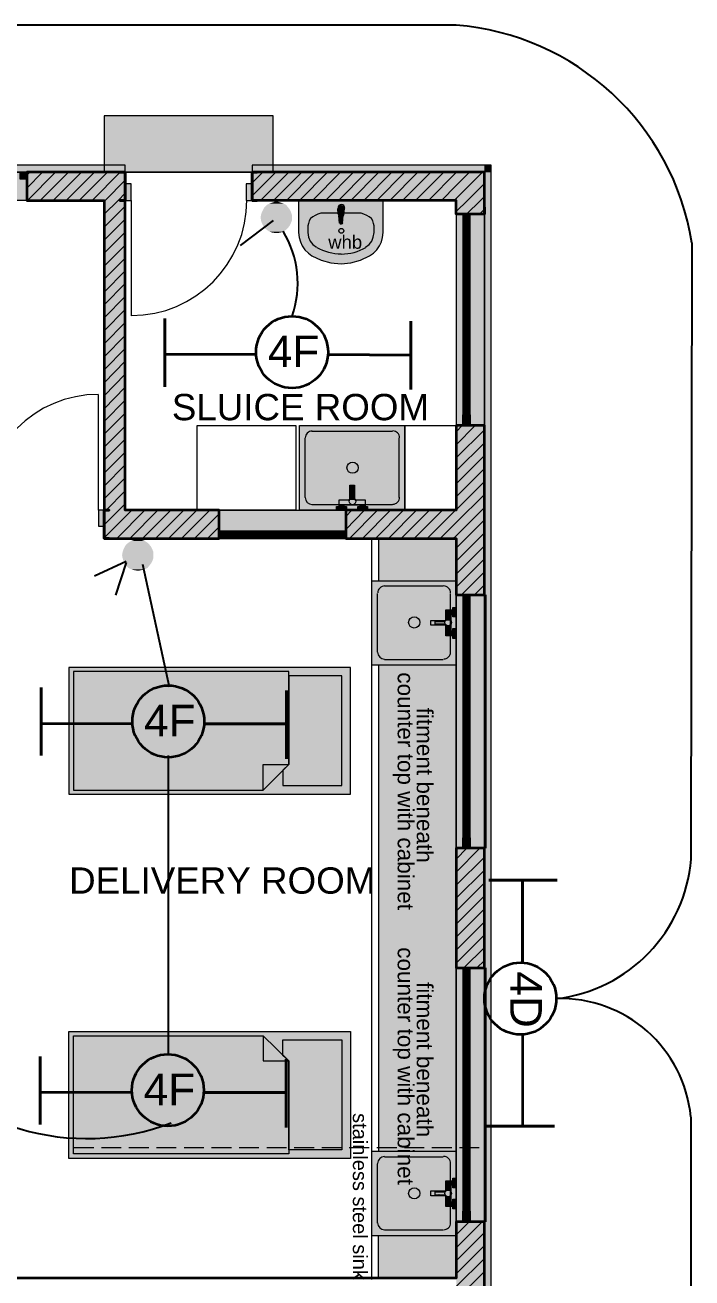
# Model space of a CAD drawing. Header units: inches. Extents: x 5160 to 60668, y 22495 to 58962.
# Drawn here: x 51189 to 60668, y 41104 to 58900 of the extents above; entities that cross this region are included whole.
import ezdxf

# ---------------------------------------------------------------- set-up
doc = ezdxf.new("R2010")
doc.units = ezdxf.units.IN
doc.header["$MEASUREMENT"] = 0
doc.layers.add('PDF_Geometry', color=7, linetype='Continuous', true_color=0xfd8379)
doc.layers.add('PDF_Solid Fills', color=7, linetype='Continuous', true_color=0xffffff)
doc.layers.add('PDF_Text', color=7, linetype='Continuous')
doc.styles.add('PDF Arial-BoldMT', font='arial.ttf')
doc.styles.add('PDF TimesNewRomanPSMT', font='arial.ttf')

msp = doc.modelspace()

# ---------------------------------------------------------------- linework, layer by layer
at = {"layer": 'PDF_Geometry', "color": 1, "lineweight": 25}
for points in [[(57312, 58899), (33766, 58899)], [(54714, 56124), (54245, 55769)], [(60664, 55807), (60652, 47050)], [(52625, 51279), (52175, 51070)], [(52625, 51266), (52473, 50803)], [(52860, 51241), (53235, 49501)], [(53222, 48523), (53222, 44288)]]:
    msp.add_lwpolyline(points, dxfattribs=at)
at = {"layer": 'PDF_Geometry', "color": 123, "lineweight": 18, "true_color": 0x70cdbd}
for points in [[(52314, 57610), (52314, 56810), (54714, 56810), (54714, 57610)], [(7192, 56810), (7192, 29093), (18990, 29093), (18990, 23092), (27791, 23092), (27791, 29093), (57718, 29093), (57718, 56810)]]:
    msp.add_lwpolyline(points, close=True, dxfattribs=at)
at = {"layer": 'PDF_Geometry', "color": 251, "lineweight": 18, "true_color": 0x696969}
for points in [[(7192, 56911), (7091, 56911), (7091, 44205), (7192, 44205), (7192, 56810), (52613, 56810), (52613, 56911)], [(57718, 28998), (57813, 28998), (57813, 56810), (57813, 56911), (54416, 56911), (54416, 56810), (57718, 56810), (57718, 29093), (27302, 29093), (27302, 28998)]]:
    msp.add_lwpolyline(points, close=True, dxfattribs=at)
at = {"layer": 'PDF_Geometry', "color": 7, "lineweight": 13}
for points in [[(51216, 56410), (50009, 56410), (50009, 56715), (50009, 56810), (50009, 56715), (50111, 56715), (50111, 56810), (50009, 56810), (51216, 56810), (51114, 56810), (51114, 56715), (51216, 56715), (51216, 56810), (51216, 56715)], [(57318, 56213), (57318, 53210), (57413, 53210), (57515, 53210), (57413, 53210), (57413, 53362), (57515, 53362), (57515, 53210), (57718, 53210), (57718, 56213), (57515, 56213), (57413, 56213)], [(57413, 56213), (57413, 56061), (57515, 56061), (57515, 56213)], [(57413, 55210), (57413, 55038), (57515, 55038), (57515, 55210), (57515, 55388), (57413, 55388)], [(57413, 54213), (57413, 54073), (57515, 54073), (57515, 54213), (57515, 54346), (57413, 54346)], [(55038, 52009), (53635, 52009), (53635, 53210), (55038, 53210)], [(56588, 53210), (57318, 53210), (57318, 52009), (56588, 52009)], [(53946, 52009), (55749, 52009), (55749, 51711), (55749, 51609), (55749, 51711), (55546, 51711), (55546, 51609), (55749, 51609), (53946, 51609), (54149, 51609), (54149, 51711), (53946, 51711), (53946, 51609), (53946, 51711)], [(54899, 51711), (54797, 51711), (54797, 51609), (54899, 51609)], [(57318, 50809), (57318, 47209), (57413, 47209), (57515, 47209), (57413, 47209), (57413, 47355), (57515, 47355), (57515, 47209), (57718, 47209), (57718, 50809), (57515, 50809), (57413, 50809)], [(57413, 50809), (57413, 50657), (57515, 50657), (57515, 50809)], [(57413, 49609), (57413, 49431), (57515, 49431), (57515, 49609), (57515, 49781), (57413, 49781)], [(57413, 48409), (57413, 48282), (57515, 48282), (57515, 48409), (57515, 48530), (57413, 48530)], [(57318, 45507), (57318, 41900), (57413, 41900), (57515, 41900), (57413, 41900), (57413, 42053), (57515, 42053), (57515, 41900), (57718, 41900), (57718, 45507), (57515, 45507), (57413, 45507)], [(57413, 45507), (57413, 45355), (57515, 45355), (57515, 45507)], [(57413, 44307), (57413, 44129), (57515, 44129), (57515, 44307), (57515, 44479), (57413, 44479)], [(57413, 43107), (57413, 42980), (57515, 42980), (57515, 43107), (57515, 43228), (57413, 43228)]]:
    msp.add_lwpolyline(points, close=True, dxfattribs=at)
at = {"layer": 'PDF_Geometry', "color": 7, "lineweight": 35}
for points in [[(52613, 56810), (52536, 56810), (52613, 56810), (52613, 56645), (52613, 56810), (51216, 56810), (51216, 56715), (51216, 56410), (52314, 56410), (52314, 52009), (52384, 52009), (52314, 52009), (52384, 52009)], [(52613, 56410), (52613, 56645), (52613, 56410), (52613, 56645), (52613, 56810), (52536, 56810)], [(57718, 56213), (57718, 56810), (57318, 56810), (54416, 56810), (54416, 56645), (54416, 56810), (54486, 56810), (54416, 56810)], [(54486, 56410), (54416, 56410), (54416, 56645), (54416, 56810), (54486, 56810)], [(57718, 56315), (57718, 56213), (57515, 56213), (57413, 56213), (57318, 56213), (57318, 56410), (54416, 56410), (54416, 56645), (54416, 56410), (54486, 56410), (54416, 56410)], [(52314, 51609), (52384, 51609), (52314, 51609), (52314, 51781), (52314, 51609), (53946, 51609), (53946, 51711), (53946, 52009), (52613, 52009), (52613, 56410), (52536, 56410), (52613, 56410), (52536, 56410)], [(57718, 53108), (57718, 53210), (57515, 53210), (57413, 53210), (57318, 53210), (57318, 52009), (55749, 52009), (55749, 51711), (55749, 51609), (57318, 51609), (57318, 50809), (57413, 50809), (57515, 50809), (57718, 50809), (57718, 50911)], [(57718, 50809), (57718, 53210)], [(52314, 52009), (52314, 51781), (52314, 52009), (52314, 51781), (52314, 51609), (52384, 51609)], [(57718, 47107), (57718, 47209), (57515, 47209), (57413, 47209), (57318, 47209), (57318, 45507), (57413, 45507), (57515, 45507), (57718, 45507), (57718, 45602)], [(57718, 45507), (57718, 47209)], [(57718, 41805), (57718, 41900), (57515, 41900), (57413, 41900), (57318, 41900), (57318, 41100), (49012, 41100), (49012, 41500), (48784, 41500), (49012, 41500), (49012, 41431), (49012, 41500)], [(55813, 29093), (57318, 29093), (57718, 29093), (57718, 41900)]]:
    msp.add_lwpolyline(points, dxfattribs=at)
at = {"layer": 'PDF_Geometry', "lineweight": 9}
for points in [[(51216, 56581), (51438, 56810)], [(51216, 56765), (51254, 56810)], [(51222, 56410), (51622, 56810)], [(51406, 56410), (51806, 56810)], [(51590, 56410), (51990, 56810)], [(51774, 56410), (52175, 56810)], [(51959, 56410), (52359, 56810)], [(52143, 56410), (52543, 56810)], [(54416, 56473), (54753, 56810)], [(54416, 56658), (54568, 56810)], [(54537, 56410), (54937, 56810)], [(54721, 56410), (55121, 56810)], [(54905, 56410), (55305, 56810)], [(55089, 56410), (55489, 56810)], [(55273, 56410), (55673, 56810)], [(55457, 56410), (55857, 56810)], [(55642, 56410), (56042, 56810)], [(55819, 56410), (56219, 56810)], [(56003, 56410), (56404, 56810)], [(56188, 56410), (56588, 56810)], [(56372, 56410), (56772, 56810)], [(56556, 56410), (56956, 56810)], [(56740, 56410), (57140, 56810)], [(57324, 56810), (57318, 56804), (56924, 56410)], [(57508, 56810), (57318, 56619), (57108, 56410)], [(57693, 56810), (57318, 56435), (57292, 56410)], [(52314, 56397), (52327, 56410), (52613, 56696)], [(57318, 56251), (57477, 56410), (57718, 56651)], [(52314, 56213), (52511, 56410), (52613, 56511)], [(57464, 56213), (57661, 56410), (57718, 56467)], [(52314, 56029), (52613, 56327)], [(57648, 56213), (57718, 56283)], [(52314, 55845), (52613, 56143)], [(52314, 55661), (52613, 55959)], [(52314, 55476), (52613, 55775)], [(52314, 55292), (52613, 55591)], [(52314, 55108), (52613, 55407)], [(52314, 54924), (52613, 55229)], [(52314, 54740), (52613, 55045)], [(52314, 54556), (52613, 54860)], [(52314, 54372), (52613, 54676)], [(52314, 54187), (52613, 54492)], [(52314, 54003), (52613, 54308)], [(52314, 53819), (52613, 54124)], [(52314, 53635), (52613, 53940)], [(52314, 53451), (52613, 53756)], [(52314, 53267), (52613, 53571)], [(52314, 53089), (52613, 53387)], [(52314, 52905), (52613, 53203)], [(57318, 52936), (57585, 53210)], [(57318, 53121), (57400, 53210)], [(57318, 52752), (57718, 53152)], [(52314, 52721), (52613, 53019)], [(57318, 52568), (57718, 52968)], [(52314, 52536), (52613, 52835)], [(57318, 52384), (57718, 52784)], [(52314, 52352), (52613, 52651)], [(57318, 52200), (57718, 52600)], [(52314, 52168), (52613, 52467)], [(57318, 52016), (57718, 52416)], [(52314, 51984), (52340, 52009), (52613, 52282)], [(57089, 51609), (57318, 51832), (57718, 52232)], [(52314, 51800), (52524, 52009), (52613, 52098)], [(52314, 51616), (52708, 52009)], [(52492, 51609), (52892, 52009)], [(52676, 51609), (53076, 52009)], [(52860, 51609), (53260, 52009)], [(53044, 51609), (53444, 52009)], [(53229, 51609), (53629, 52009)], [(53413, 51609), (53813, 52009)], [(55749, 51736), (56016, 52009)], [(55749, 51921), (55832, 52009)], [(55800, 51609), (56200, 52009)], [(55984, 51609), (56384, 52009)], [(56169, 51609), (56569, 52009)], [(56353, 51609), (56753, 52009)], [(56537, 51609), (56937, 52009)], [(56721, 51609), (57121, 52009)], [(56905, 51609), (57305, 52009)], [(57273, 51609), (57318, 51647), (57718, 52048)], [(53597, 51609), (53946, 51959)], [(57318, 51470), (57718, 51870)], [(53781, 51609), (53946, 51774)], [(57318, 51286), (57718, 51686)], [(57318, 51101), (57718, 51501)], [(57318, 50917), (57718, 51317)], [(57394, 50809), (57718, 51133)], [(57578, 50809), (57718, 50949)], [(57318, 46866), (57654, 47209)], [(57318, 47050), (57470, 47209)], [(57318, 46682), (57718, 47082)], [(57318, 46498), (57718, 46898)], [(57318, 46314), (57718, 46714)], [(57318, 46129), (57718, 46530)], [(57318, 45945), (57718, 46345)], [(57318, 45761), (57718, 46161)], [(57318, 45577), (57718, 45977)], [(57426, 45507), (57718, 45799)], [(57610, 45507), (57718, 45615)], [(57318, 41532), (57686, 41900)], [(57318, 41716), (57502, 41900)], [(57318, 41900), (57318, 41900)], [(57318, 41348), (57718, 41748)], [(57318, 41164), (57718, 41564)], [(57038, 40700), (57318, 40980), (57718, 41380)], [(57223, 40700), (57318, 40796), (57718, 41196)]]:
    msp.add_lwpolyline(points, dxfattribs=at)
at = {"layer": 'PDF_Geometry', "color": 30, "lineweight": 20, "true_color": 0xff6600}
for points in [[(52613, 56410), (52695, 56410), (52695, 56645), (52613, 56645)], [(54416, 56645), (54333, 56645), (54333, 56410), (54416, 56410)], [(52314, 52009), (52232, 52009), (52232, 51781), (52314, 51781)]]:
    msp.add_lwpolyline(points, close=True, dxfattribs=at)
at = {"layer": 'PDF_Geometry', "color": 30, "lineweight": 18, "true_color": 0xff6600}
for points in [[(52695, 56410), (52695, 54772)], [(52232, 52009), (52232, 53648)]]:
    msp.add_lwpolyline(points, dxfattribs=at)
at = {"layer": 'PDF_Geometry', "color": 39, "lineweight": 13, "true_color": 0x563838}
for points in [[(55076, 55953), (55083, 55883), (55102, 55819), (55127, 55762), (55165, 55705), (55216, 55661), (55267, 55622), (55400, 55559), (55534, 55521), (55680, 55508), (55819, 55521), (55959, 55559), (56086, 55622), (56143, 55661), (56188, 55705), (56226, 55762), (56257, 55819), (56270, 55883), (56277, 55953), (56277, 56410), (55076, 56410)], [(55089, 53210), (56588, 53210), (56588, 52009), (55089, 52009)], [(51813, 47977), (55813, 47977), (55813, 49774), (51813, 49774)], [(51876, 48034), (54575, 48034), (54937, 48396), (54937, 49717), (51876, 49717)], [(54937, 48396), (54854, 48314), (54854, 48098), (55692, 48098), (55692, 49654), (54937, 49654)], [(51813, 42802), (51813, 44606), (55813, 44606), (55813, 42802)], [(51876, 42866), (51876, 44542), (54575, 44542), (54937, 44186), (54937, 42866)], [(54937, 42923), (54937, 44186), (54854, 44263), (54854, 44485), (55692, 44485), (55692, 42923)]]:
    msp.add_lwpolyline(points, close=True, dxfattribs=at)
for points in [[(55629, 56296), (55635, 56213)], [(55654, 56219), (55654, 56245), (55705, 56245), (55705, 56219)], [(55718, 56213), (55730, 56296)], [(56029, 55743), (56080, 55781), (56118, 55832), (56137, 55889), (56150, 55953), (56150, 56048), (56143, 56080), (56130, 56118), (56111, 56150), (56080, 56175), (56048, 56194), (56003, 56213), (55965, 56226), (55915, 56226), (55438, 56226), (55394, 56226), (55349, 56213), (55311, 56194), (55280, 56175), (55248, 56150), (55229, 56118), (55216, 56080), (55210, 56048), (55210, 55953), (55216, 55889), (55241, 55832), (55280, 55781), (55330, 55743)], [(55642, 56194), (55654, 56086)], [(55699, 56086), (55711, 56194)], [(56410, 53127), (55267, 53127)], [(55165, 53032), (55165, 52187)], [(56505, 52187), (56505, 53032)], [(55807, 52162), (55807, 52365), (55870, 52365), (55870, 52263), (55870, 52238), (55870, 52162)], [(55876, 52155), (56023, 52155), (56023, 52060), (56054, 52060), (56054, 52009), (55921, 52009), (55921, 52060), (55953, 52060), (55953, 52079), (55718, 52079), (55718, 52060), (55756, 52060), (55756, 52009), (55616, 52009), (55616, 52060), (55654, 52060), (55654, 52155), (55794, 52155)], [(55819, 52175), (55819, 52302), (55857, 52302), (55857, 52175)], [(55267, 52092), (56410, 52092)], [(55718, 52079), (55654, 52079)], [(55718, 52060), (55654, 52060)], [(55953, 52079), (56023, 52079)], [(55953, 52060), (56023, 52060)], [(57318, 49806), (56118, 49806), (56118, 51006), (57318, 51006), (57318, 51609)], [(56213, 51609), (56213, 51006)], [(57134, 50930), (56296, 50930)], [(57318, 41100), (57318, 41704), (57318, 42904), (57318, 46339), (57318, 49806), (57318, 51006)], [(56194, 50828), (56194, 49990)], [(57235, 49990), (57235, 50828)], [(57172, 50447), (57172, 50593), (57267, 50593), (57267, 50625), (57318, 50625), (57318, 50492), (57267, 50492), (57267, 50524), (57242, 50524), (57242, 50295), (57267, 50295), (57267, 50327), (57318, 50327), (57318, 50187), (57267, 50187), (57267, 50225), (57172, 50225), (57172, 50365)], [(57242, 50524), (57242, 50593)], [(57267, 50524), (57267, 50593)], [(57159, 50378), (56956, 50378), (56956, 50441), (57058, 50441), (57083, 50441), (57159, 50441)], [(57153, 50390), (57019, 50390), (57019, 50428), (57153, 50428)], [(57242, 50295), (57242, 50225)], [(57267, 50295), (57267, 50225)], [(56296, 49889), (57134, 49889)], [(56213, 49806), (56213, 46339), (56213, 42904)], [(54575, 48034), (54575, 48396), (54937, 48396)], [(54575, 44542), (54575, 44186), (54937, 44186)], [(57318, 41704), (56118, 41704), (56118, 42904), (57318, 42904)], [(56194, 42726), (56194, 41881)], [(57134, 42821), (56296, 42821)], [(57235, 41881), (57235, 42726)], [(57172, 42345), (57172, 42485), (57267, 42485), (57267, 42523), (57318, 42523), (57318, 42383), (57267, 42383), (57267, 42421), (57242, 42421), (57242, 42186), (57267, 42186), (57267, 42224), (57318, 42224), (57318, 42085), (57267, 42085), (57267, 42116), (57172, 42116), (57172, 42262)], [(57242, 42421), (57242, 42485)], [(57267, 42421), (57267, 42485)], [(57159, 42269), (56956, 42269), (56956, 42339), (57058, 42339), (57083, 42339), (57159, 42339)], [(57153, 42281), (57019, 42281), (57019, 42326), (57153, 42326)], [(57242, 42186), (57242, 42116)], [(57267, 42186), (57267, 42116)], [(56213, 41100), (56213, 41704)], [(56296, 41786), (57134, 41786)]]:
    msp.add_lwpolyline(points, dxfattribs=at)
for points in [[(55733, 56301, 0.413989), (55685, 56349, 0.413989), (55637, 56301)], [(55644, 56221, 0.122849), (55650, 56202, 0.25551), (55685, 56184, 0.256099), (55720, 56203)], [(55825, 52275, 0.14689), (55822, 52262, 0.147918), (55825, 52250)], [(55862, 52250, 0.147893), (55866, 52262, 0.14689), (55862, 52275)], [(57057, 50396, 0.147893), (57069, 50392, 0.148459), (57082, 50396)], [(57057, 42287, 0.147893), (57069, 42283, 0.148459), (57082, 42287)]]:
    msp.add_lwpolyline(points, format="xyb", dxfattribs=at)
at = {"layer": 'PDF_Geometry', "color": 7, "lineweight": 0, "true_color": 0xffffff}
for points in [[(57464, 56213, 102, 102, 0), (57464, 56061, 102, 102, 0), (57464, 55388, 102, 102, 0), (57464, 55210, 102, 102, 0), (57464, 55038, 102, 102, 0), (57464, 54346, 102, 102, 0), (57464, 54213, 102, 102, 0), (57464, 54073, 102, 102, 0), (57464, 53362, 0, 0, 0)], [(57464, 50809, 102, 102, 0), (57464, 50657, 102, 102, 0), (57464, 49781, 102, 102, 0), (57464, 49609, 102, 102, 0), (57464, 49431, 102, 102, 0), (57464, 48530, 102, 102, 0), (57464, 48409, 102, 102, 0), (57464, 48282, 102, 102, 0), (57464, 47355, 0, 0, 0)], [(57464, 45507, 102, 102, 0), (57464, 45355, 102, 102, 0), (57464, 44479, 102, 102, 0), (57464, 44307, 102, 102, 0), (57464, 44129, 102, 102, 0), (57464, 43228, 102, 102, 0), (57464, 43107, 102, 102, 0), (57464, 42980, 102, 102, 0), (57464, 42053, 0, 0, 0)]]:
    msp.add_lwpolyline(points, format="xyseb", dxfattribs=at)
at = {"layer": 'PDF_Geometry', "color": 7, "lineweight": 13}
for points in [[(57718, 56213), (57718, 56315)], [(57413, 56061), (57413, 55388)], [(57515, 55388), (57515, 56061)], [(57413, 55038), (57413, 54346)], [(57515, 54346), (57515, 55038)], [(57413, 54073), (57413, 53362)], [(57515, 53362), (57515, 54073)], [(57718, 53210), (57718, 53108)], [(54797, 51711), (54149, 51711)], [(55546, 51711), (54899, 51711)], [(54149, 51609), (54797, 51609)], [(54899, 51609), (55546, 51609)], [(56118, 41081), (56118, 51609)], [(57718, 50809), (57718, 50911)], [(57413, 50657), (57413, 49781)], [(57515, 49781), (57515, 50657)], [(57413, 49431), (57413, 48530)], [(57515, 48530), (57515, 49431)], [(57413, 48282), (57413, 47355)], [(57515, 47355), (57515, 48282)], [(57718, 47209), (57718, 47107)], [(57718, 45507), (57718, 45602)], [(57413, 45355), (57413, 44479)], [(57515, 44479), (57515, 45355)], [(57413, 44129), (57413, 43228)], [(57515, 43228), (57515, 44129)], [(57413, 42980), (57413, 42053)], [(57515, 42053), (57515, 42980)], [(57718, 41900), (57718, 41805)]]:
    msp.add_lwpolyline(points, dxfattribs=at)
at = {"layer": 'PDF_Geometry', "color": 1, "lineweight": 40}
for points in [[(53178, 53762), (53178, 54734)], [(56670, 53724), (56670, 54695)], [(55495, 54219), (56670, 54213)], [(51419, 48523), (51419, 49489)], [(54905, 48479), (54905, 49450)], [(53737, 48974), (54905, 48974)], [(58753, 46752), (57781, 46752)], [(58258, 45577), (58258, 46752)], [(51406, 43285), (51406, 44250)], [(54899, 43240), (54899, 44212)], [(53724, 43736), (54899, 43736)], [(58715, 43259), (57743, 43259)]]:
    msp.add_lwpolyline(points, dxfattribs=at)
at = {"layer": 'PDF_Geometry', "color": 1, "lineweight": 35}
for points in [[(54473, 54219), (53178, 54219)], [(52714, 48974), (51419, 48974)], [(58258, 44555), (58258, 43259)], [(52702, 43736), (51406, 43736)]]:
    msp.add_lwpolyline(points, dxfattribs=at)
at = {"layer": 'PDF_Geometry', "color": 7, "lineweight": 0, "true_color": 0xffffff, "const_width": 102}
msp.add_lwpolyline([(55546, 51660), (54899, 51660), (54797, 51660), (54149, 51660)], dxfattribs=at)
at = {"layer": 'PDF_Geometry', "color": 251, "lineweight": 18, "true_color": 0x696969}
for points in [[(57718, 50809), (57718, 47209)], [(57743, 47209), (57743, 50809)], [(57718, 45507), (57718, 41900)], [(57743, 41900), (57743, 45507)]]:
    msp.add_lwpolyline(points, dxfattribs=at)
at = {"layer": 'PDF_Geometry', "color": 1, "lineweight": 25}
for points in [[(60652, 43392, 0.395522), (58743, 45071, 0.35713), (60657, 47054)], [(60652, 43386), (60652, 29448, -0.307304), (58422, 27529)]]:
    msp.add_lwpolyline(points, format="xyb", dxfattribs=at)
at = {"layer": 'PDF_Geometry', "color": 23, "lineweight": 13, "true_color": 0xbf8080}
for points in [[(51882, 42955), (52168, 42955)], [(52276, 42955), (52556, 42955)], [(52663, 42955), (52949, 42955)], [(53057, 42955), (53337, 42955)], [(53451, 42955), (53730, 42955)], [(53838, 42955), (54124, 42955)], [(54232, 42955), (54511, 42955)], [(54626, 42955), (54905, 42955)], [(55013, 42955), (55299, 42955)], [(55407, 42955), (55686, 42955)], [(55794, 42955), (56080, 42955)], [(56188, 42955), (56473, 42955)], [(56581, 42955), (56861, 42955)], [(56969, 42955), (57254, 42955)], [(57362, 42955), (57642, 42955)]]:
    msp.add_lwpolyline(points, dxfattribs=at)
at = {"layer": 'PDF_Geometry', "color": 39, "lineweight": 13, "true_color": 0x563838}
for centre, radius in [((55685, 55977), 34.9), ((55844, 52612), 79.4), ((55844, 52135), 47.6), ((56720, 50414), 79.4), ((57203, 50414), 47.6), ((56720, 42305), 79.4), ((57203, 42305), 47.6)]:
    msp.add_circle(centre, radius, dxfattribs=at)
at = {"layer": 'PDF_Geometry', "color": 1, "lineweight": 35}
for centre in [(54984, 54254), (53225, 49009), (58229, 45072), (53219, 43771)]:
    msp.add_circle(centre, 511, dxfattribs=at)
at = {"layer": 'PDF_Geometry', "color": 1, "lineweight": 25}
for centre, radius, start, end in [((57023, 55219), 3692, 9.1515, 85.4462), ((53645, 55232), 1419, 340.7239, 31.3884), ((52066, 46446), 3362, 216.3757, 290.907)]:
    msp.add_arc(centre, radius, start, end, dxfattribs=at)
at = {"layer": 'PDF_Geometry', "color": 30, "lineweight": 18, "true_color": 0xff6600}
for centre, start, end in [((52701, 56415), 270, 360), ((52235, 52013), 90, 180)]:
    msp.add_arc(centre, 1641, start, end, dxfattribs=at)
at = {"layer": 'PDF_Geometry', "color": 39, "lineweight": 13, "true_color": 0x563838}
for centre, radius, start, end in [((55685, 56225), 28.6, 180.0605, 269.9395), ((55683, 56096), 22.2, 187.1058, 270.016), ((55683, 56223), 28.6, 270.0664, 359.9336), ((55685, 56098), 22.2, 269.9724, 352.9138), ((55683, 56223), 41.3, 326.8591, 354.8179), ((55685, 56358), 708, 240.3479, 269.9341), ((55683, 56356), 708, 270.0728, 299.6508), ((55270, 53035), 98.4, 89.9798, 180.0202), ((56415, 53037), 98.4, 359.9451, 90.0549), ((55270, 52190), 98.4, 180.0222, 269.9778), ((55837, 52135), 47.6, 132.0285, 147.7712), ((55844, 52135), 47.6, 32.7556, 47.4448), ((56415, 52193), 98.4, 269.9836, 0.0164), ((56301, 50834), 98.4, 89.9836, 180.0164), ((57139, 50834), 98.4, 359.9451, 90.0549), ((57067, 50412), 22.2, 90.0248, 123.6752), ((57069, 50414), 22.2, 56.3707, 90.1484), ((57203, 50408), 54, 123.4592, 137.3399), ((57200, 50412), 47.6, 222.1213, 237.0621), ((56299, 49993), 98.4, 180.0222, 269.9778), ((57139, 49995), 98.4, 269.9836, 0.0164), ((56299, 42729), 98.4, 89.9798, 180.0163), ((57139, 42731), 98.4, 359.9451, 90.0549), ((57069, 42305), 22.2, 90.0332, 123.6837), ((57067, 42304), 22.2, 56.362, 90.1447), ((57200, 42304), 53.9, 123.4533, 137.3504), ((57200, 42304), 47.6, 222.1213, 237.0621), ((56299, 41885), 98.4, 180.0222, 269.9778), ((57139, 41886), 98.4, 269.9836, 0.0164)]:
    msp.add_arc(centre, radius, start, end, dxfattribs=at)
at = {"layer": 'PDF_Solid Fills', "transparency": 33554559}
for points in [[(52314, 57610), (52314, 56810), (54714, 57610)], [(52314, 56810), (54714, 57610), (54714, 56810)], [(7192, 56810), (52613, 56810), (7192, 56911)], [(52613, 56810), (7192, 56911), (52613, 56911)], [(50009, 56810), (50009, 56410), (51216, 56810)], [(50009, 56410), (51216, 56810), (51216, 56410)], [(51216, 56810), (51216, 56715), (51114, 56810)], [(51216, 56715), (51114, 56810), (51114, 56715)], [(51216, 56810), (51216, 56410), (52613, 56810)], [(51216, 56410), (52613, 56810), (52613, 56410)], [(57718, 56911), (54416, 56911), (57718, 56810)], [(54416, 56911), (57718, 56810), (54416, 56810)], [(54416, 56810), (54416, 56410), (57318, 56810)], [(54416, 56410), (57318, 56810), (57318, 56410)], [(57318, 56410), (57718, 56810), (57718, 56410)], [(57318, 56410), (57318, 56810), (57718, 56810)], [(57718, 56911), (57813, 56911), (57718, 56810)], [(57813, 56911), (57718, 56810), (57813, 56810)], [(57813, 29093), (57813, 56810), (57718, 29093)], [(57813, 56810), (57718, 29093), (57718, 56810)], [(52613, 56410), (52613, 56645), (52695, 56410)], [(52613, 56645), (52695, 56410), (52695, 56645)], [(54416, 56645), (54416, 56410), (54333, 56645)], [(54416, 56410), (54333, 56645), (54333, 56410)], [(52314, 56410), (52314, 52009), (52613, 56410)], [(52314, 52009), (52613, 56410), (52613, 52009)], [(56277, 56410), (55076, 56410), (56277, 55953)], [(55076, 56410), (56277, 55953), (55076, 55953)], [(55642, 56334), (55730, 56296), (55629, 56296)], [(55730, 56296), (55629, 56296), (55718, 56213)], [(55629, 56296), (55718, 56213), (55635, 56213)], [(55680, 56346), (55711, 56334), (55642, 56334)], [(55711, 56334), (55642, 56334), (55730, 56296)], [(57318, 56410), (57318, 56213), (57718, 56410)], [(57318, 56213), (57718, 56410), (57718, 56213)], [(55718, 56213), (55635, 56213), (55711, 56194)], [(55635, 56213), (55711, 56194), (55642, 56194)], [(55711, 56194), (55642, 56194), (55699, 56086)], [(55642, 56194), (55699, 56086), (55654, 56086)], [(55654, 56086), (55661, 56073), (55692, 56073)], [(55654, 56086), (55699, 56086), (55692, 56073)], [(55661, 56073), (55692, 56073), (55680, 56067)], [(57718, 56213), (57318, 56213), (57718, 53210)], [(57318, 56213), (57718, 53210), (57318, 53210)], [(56277, 55953), (55076, 55953), (56270, 55883)], [(55076, 55953), (56270, 55883), (55083, 55883)], [(56270, 55883), (55083, 55883), (56257, 55819)], [(55083, 55883), (56257, 55819), (55102, 55819)], [(56257, 55819), (55102, 55819), (56226, 55762)], [(55102, 55819), (56226, 55762), (55127, 55762)], [(56226, 55762), (55127, 55762), (56188, 55705)], [(55127, 55762), (56188, 55705), (55165, 55705)], [(56188, 55705), (55165, 55705), (56143, 55661)], [(55165, 55705), (56143, 55661), (55216, 55661)], [(56143, 55661), (55216, 55661), (56086, 55622)], [(55216, 55661), (56086, 55622), (55267, 55622)], [(56086, 55622), (55267, 55622), (55959, 55559)], [(55267, 55622), (55959, 55559), (55400, 55559)], [(55400, 55559), (55534, 55521), (55819, 55521)], [(55400, 55559), (55959, 55559), (55819, 55521)], [(55534, 55521), (55819, 55521), (55680, 55508)], [(57515, 53210), (57413, 53210), (57515, 53362)], [(57413, 53210), (57515, 53362), (57413, 53362)], [(55089, 53210), (55089, 52009), (56588, 53210)], [(55089, 52009), (56588, 53210), (56588, 52009)], [(57318, 50809), (57718, 50809), (57318, 53210)], [(57718, 50809), (57318, 53210), (57718, 53210)], [(55870, 52365), (55807, 52365), (55870, 52263)], [(55807, 52365), (55870, 52263), (55807, 52263)], [(56023, 52155), (55654, 52155), (56023, 52079)], [(55654, 52155), (56023, 52079), (55654, 52079)], [(55807, 52162), (55876, 52155), (55794, 52155)], [(55870, 52263), (55807, 52263), (55870, 52238)], [(55807, 52263), (55870, 52238), (55807, 52238)], [(55870, 52238), (55807, 52238), (55870, 52162)], [(55807, 52238), (55870, 52162), (55807, 52162)], [(55870, 52162), (55807, 52162), (55876, 52155)], [(52314, 52009), (52314, 51781), (52232, 52009)], [(52314, 51781), (52232, 52009), (52232, 51781)], [(52314, 52009), (52314, 51609), (53946, 52009)], [(52314, 51609), (53946, 52009), (53946, 51609)], [(55749, 51609), (55749, 52009), (53946, 51609)], [(55749, 52009), (53946, 51609), (53946, 52009)], [(55756, 52060), (55616, 52060), (55756, 52009)], [(55616, 52060), (55756, 52009), (55616, 52009)], [(55718, 52079), (55654, 52079), (55718, 52060)], [(55654, 52079), (55718, 52060), (55654, 52060)], [(55749, 51609), (57318, 51609), (55749, 52009)], [(57318, 51609), (55749, 52009), (57318, 52009)], [(56054, 52060), (55921, 52060), (56054, 52009)], [(55921, 52060), (56054, 52009), (55921, 52009)], [(56023, 52079), (55953, 52079), (56023, 52060)], [(55953, 52079), (56023, 52060), (55953, 52060)], [(53946, 51609), (53946, 51711), (54149, 51609)], [(53946, 51711), (54149, 51609), (54149, 51711)], [(55749, 51711), (55749, 51609), (55546, 51711)], [(55749, 51609), (55546, 51711), (55546, 51609)], [(56213, 51609), (57318, 51609), (56213, 51006)], [(57318, 51609), (56213, 51006), (57318, 51006)], [(56118, 49806), (57318, 49806), (56118, 51006)], [(57318, 49806), (56118, 51006), (57318, 51006)], [(57718, 50809), (57318, 50809), (57718, 47209)], [(57318, 50809), (57718, 47209), (57318, 47209)], [(57718, 50809), (57718, 47209), (57743, 50809)], [(57718, 47209), (57743, 50809), (57743, 47209)], [(57318, 50593), (57172, 50593), (57318, 50524)], [(57172, 50593), (57318, 50524), (57172, 50524)], [(57318, 50625), (57267, 50625), (57318, 50593)], [(57267, 50625), (57318, 50593), (57267, 50593)], [(57242, 50441), (56956, 50441), (57242, 50378)], [(56956, 50441), (57242, 50378), (56956, 50378)], [(57172, 50447), (57242, 50441), (57159, 50441)], [(57242, 50378), (57159, 50378), (57242, 50365)], [(57159, 50378), (57242, 50365), (57172, 50365)], [(57242, 50524), (57172, 50524), (57242, 50447)], [(57172, 50524), (57242, 50447), (57172, 50447)], [(57242, 50447), (57172, 50447), (57242, 50441)], [(57242, 50365), (57172, 50365), (57242, 50295)], [(57172, 50365), (57242, 50295), (57172, 50295)], [(57318, 50524), (57267, 50524), (57318, 50492)], [(57267, 50524), (57318, 50492), (57267, 50492)], [(57318, 50295), (57172, 50295), (57318, 50225)], [(57172, 50295), (57318, 50225), (57172, 50225)], [(57318, 50327), (57267, 50327), (57318, 50295)], [(57267, 50327), (57318, 50295), (57267, 50295)], [(57318, 50225), (57267, 50225), (57318, 50187)], [(57267, 50225), (57318, 50187), (57267, 50187)], [(51813, 49774), (55813, 49774), (51813, 47977)], [(55813, 49774), (51813, 47977), (55813, 47977)], [(54937, 49717), (51876, 49717), (54937, 48396)], [(51876, 49717), (54937, 48396), (51876, 48396)], [(55692, 49654), (54937, 49654), (55692, 48396)], [(54937, 49654), (55692, 48396), (54937, 48396)], [(56213, 49806), (57318, 49806), (56213, 46339)], [(57318, 49806), (56213, 46339), (57318, 46339)], [(54937, 48396), (51876, 48396), (54575, 48034)], [(51876, 48396), (54575, 48034), (51876, 48034)], [(54937, 48396), (55692, 48314), (54854, 48314)], [(55692, 48314), (54854, 48314), (55692, 48098)], [(54854, 48314), (55692, 48098), (54854, 48098)], [(55692, 48396), (54937, 48396), (55692, 48314)], [(57515, 47209), (57413, 47209), (57515, 47355)], [(57413, 47209), (57515, 47355), (57413, 47355)], [(57718, 47209), (57318, 47209), (57718, 45507)], [(57318, 47209), (57718, 45507), (57318, 45507)], [(56213, 42904), (56213, 46339), (57318, 42904)], [(56213, 46339), (57318, 42904), (57318, 46339)], [(57718, 45507), (57318, 45507), (57718, 41900)], [(57318, 45507), (57718, 41900), (57318, 41900)], [(57718, 45507), (57718, 41900), (57743, 45507)], [(57718, 41900), (57743, 45507), (57743, 41900)], [(51813, 42802), (55813, 42802), (51813, 44606)], [(55813, 42802), (51813, 44606), (55813, 44606)], [(54575, 44542), (51876, 44542), (54937, 44186)], [(51876, 44542), (54937, 44186), (51876, 44186)], [(55692, 44485), (54854, 44485), (55692, 44263)], [(54854, 44485), (55692, 44263), (54854, 44263)], [(54937, 44186), (51876, 44186), (54937, 42866)], [(51876, 44186), (54937, 42866), (51876, 42866)], [(55692, 44263), (54854, 44263), (55692, 44186)], [(54854, 44263), (55692, 44186), (54937, 44186)], [(55692, 44186), (54937, 44186), (55692, 42923)], [(54937, 44186), (55692, 42923), (54937, 42923)], [(56118, 41704), (57318, 41704), (56118, 42904)], [(57318, 41704), (56118, 42904), (57318, 42904)], [(57318, 42485), (57172, 42485), (57318, 42421)], [(57172, 42485), (57318, 42421), (57172, 42421)], [(57242, 42421), (57172, 42421), (57242, 42345)], [(57172, 42421), (57242, 42345), (57172, 42345)], [(57318, 42523), (57267, 42523), (57318, 42485)], [(57267, 42523), (57318, 42485), (57267, 42485)], [(57318, 42421), (57267, 42421), (57318, 42383)], [(57267, 42421), (57318, 42383), (57267, 42383)], [(57242, 42339), (56956, 42339), (57242, 42269)], [(56956, 42339), (57242, 42269), (56956, 42269)], [(57172, 42345), (57242, 42339), (57159, 42339)], [(57242, 42269), (57159, 42269), (57242, 42262)], [(57159, 42269), (57242, 42262), (57172, 42262)], [(57242, 42345), (57172, 42345), (57242, 42339)], [(57242, 42262), (57172, 42262), (57242, 42186)], [(57172, 42262), (57242, 42186), (57172, 42186)], [(57318, 42186), (57172, 42186), (57318, 42116)], [(57172, 42186), (57318, 42116), (57172, 42116)], [(57318, 42224), (57267, 42224), (57318, 42186)], [(57267, 42224), (57318, 42186), (57267, 42186)], [(57318, 42116), (57267, 42116), (57318, 42085)], [(57267, 42116), (57318, 42085), (57267, 42085)], [(57515, 41900), (57413, 41900), (57515, 42053)], [(57413, 41900), (57515, 42053), (57413, 42053)], [(57318, 29499), (57718, 29499), (57318, 41900)], [(57718, 29499), (57318, 41900), (57718, 41900)], [(56213, 41100), (56213, 41704), (57318, 41100)], [(56213, 41704), (57318, 41100), (57318, 41704)]]:
    msp.add_solid(points, dxfattribs=at)
at = {"layer": 'PDF_Solid Fills', "color": 1, "transparency": 33554559}
for points in [[(54556, 56245), (54981, 56207), (54543, 56207)], [(54575, 56283), (54968, 56245), (54556, 56245)], [(54968, 56245), (54556, 56245), (54981, 56207)], [(54594, 56315), (54949, 56283), (54575, 56283)], [(54949, 56283), (54575, 56283), (54968, 56245)], [(54626, 56346), (54924, 56315), (54594, 56315)], [(54924, 56315), (54594, 56315), (54949, 56283)], [(54664, 56365), (54899, 56346), (54626, 56346)], [(54899, 56346), (54626, 56346), (54924, 56315)], [(54702, 56378), (54860, 56365), (54664, 56365)], [(54860, 56365), (54664, 56365), (54899, 56346)], [(54740, 56391), (54822, 56378), (54702, 56378)], [(54822, 56378), (54702, 56378), (54860, 56365)], [(54784, 56391), (54740, 56391), (54822, 56378)], [(54543, 56207), (54981, 56169), (54537, 56169)], [(54981, 56169), (54537, 56169), (54981, 56124)], [(54537, 56169), (54981, 56124), (54543, 56124)], [(54981, 56207), (54543, 56207), (54981, 56169)], [(54981, 56124), (54543, 56124), (54968, 56086)], [(54543, 56124), (54968, 56086), (54556, 56086)], [(54968, 56086), (54556, 56086), (54949, 56048)], [(54556, 56086), (54949, 56048), (54575, 56048)], [(54949, 56048), (54575, 56048), (54924, 56016)], [(54575, 56048), (54924, 56016), (54594, 56016)], [(54924, 56016), (54594, 56016), (54899, 55991)], [(54594, 56016), (54899, 55991), (54626, 55991)], [(54899, 55991), (54626, 55991), (54860, 55965)], [(54626, 55991), (54860, 55965), (54664, 55965)], [(54860, 55965), (54664, 55965), (54822, 55953)], [(54664, 55965), (54822, 55953), (54702, 55953)], [(54822, 55953), (54702, 55953), (54784, 55946)], [(54702, 55953), (54784, 55946), (54740, 55946)], [(52587, 51451), (53013, 51413), (52575, 51413)], [(52606, 51489), (53000, 51451), (52587, 51451)], [(53000, 51451), (52587, 51451), (53013, 51413)], [(52625, 51520), (52981, 51489), (52606, 51489)], [(52981, 51489), (52606, 51489), (53000, 51451)], [(52657, 51546), (52956, 51520), (52625, 51520)], [(52956, 51520), (52625, 51520), (52981, 51489)], [(52695, 51571), (52930, 51546), (52657, 51546)], [(52930, 51546), (52657, 51546), (52956, 51520)], [(52733, 51584), (52892, 51571), (52695, 51571)], [(52892, 51571), (52695, 51571), (52930, 51546)], [(52771, 51590), (52854, 51584), (52733, 51584)], [(52854, 51584), (52733, 51584), (52892, 51571)], [(52816, 51590), (52771, 51590), (52854, 51584)], [(52575, 51413), (53013, 51368), (52568, 51368)], [(53013, 51368), (52568, 51368), (53013, 51330)], [(52568, 51368), (53013, 51330), (52575, 51330)], [(53013, 51413), (52575, 51413), (53013, 51368)], [(53013, 51330), (52575, 51330), (53000, 51292)], [(52575, 51330), (53000, 51292), (52587, 51292)], [(53000, 51292), (52587, 51292), (52981, 51254)], [(52587, 51292), (52981, 51254), (52606, 51254)], [(52981, 51254), (52606, 51254), (52956, 51222)], [(52606, 51254), (52956, 51222), (52625, 51222)], [(52956, 51222), (52625, 51222), (52930, 51190)], [(52625, 51222), (52930, 51190), (52657, 51190)], [(52930, 51190), (52657, 51190), (52892, 51171)], [(52657, 51190), (52892, 51171), (52695, 51171)], [(52892, 51171), (52695, 51171), (52854, 51159)], [(52695, 51171), (52854, 51159), (52733, 51159)], [(52854, 51159), (52733, 51159), (52816, 51152)], [(52733, 51159), (52816, 51152), (52771, 51152)]]:
    msp.add_solid(points, dxfattribs=at)

# ---------------------------------------------------------------- texts
at = {"layer": 'PDF_Text', "attachment_point": 4, "style": 'PDF Arial-BoldMT'}
for s, insert, char_height in [('whb', (55498, 55815), 188.2), ('SLUICE ROOM', (53275, 53471), 373.85), ('DELIVERY ROOM', (51815, 46746), 373.85)]:
    msp.add_mtext(s, dxfattribs=dict(at, insert=insert, char_height=char_height))
at = {"layer": 'PDF_Text', "color": 1, "char_height": 448.7, "attachment_point": 4, "style": 'PDF TimesNewRomanPSMT'}
for insert in [(54640, 54266), (52881, 49020), (52875, 43782)]:
    msp.add_mtext('4F', dxfattribs=dict(at, insert=insert))
at = {"layer": 'PDF_Text', "attachment_point": 4, "rotation": 270, "style": 'PDF Arial-BoldMT'}
for s, insert, char_height in [('counter top with cabinet', (56565, 49706), 228.85), ('fitment beneath', (56869, 49205), 228.85), ('counter top with cabinet', (56565, 45801), 228.85), ('fitment beneath', (56869, 45306), 228.85), ('stainless steel sink', (55949, 43445), 203.42)]:
    msp.add_mtext(s, dxfattribs=dict(at, insert=insert, char_height=char_height))
at = {"layer": 'PDF_Text', "color": 1, "insert": (58311, 45458), "char_height": 448.7, "attachment_point": 4, "rotation": 270, "style": 'PDF TimesNewRomanPSMT'}
msp.add_mtext('4D', dxfattribs=at)

doc.saveas('drawing.dxf')
